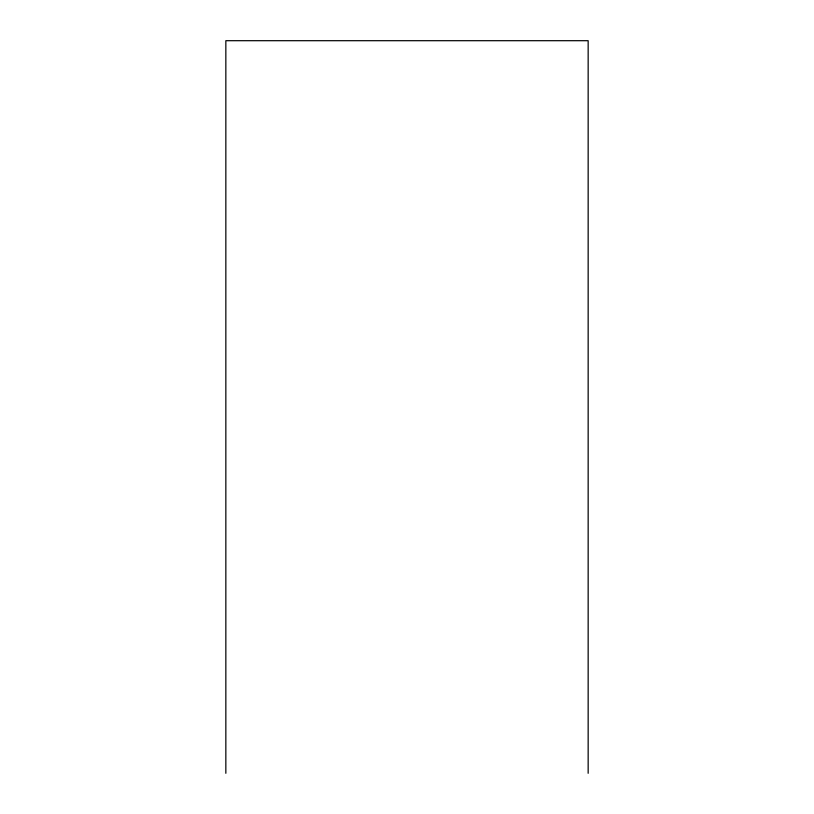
<?xml version="1.0" encoding="UTF-8"?>
<svg xmlns="http://www.w3.org/2000/svg" width="814" height="814" viewBox="0 0 814 814"><rect width="100%" height="100%" fill="white"/><g stroke="black" fill="none" stroke-linecap="round" stroke-linejoin="round"><path stroke-width="1.22" d="M588.156 773.3L588.156 40.7L225.844 40.7L225.844 773.3"/></g></svg>
